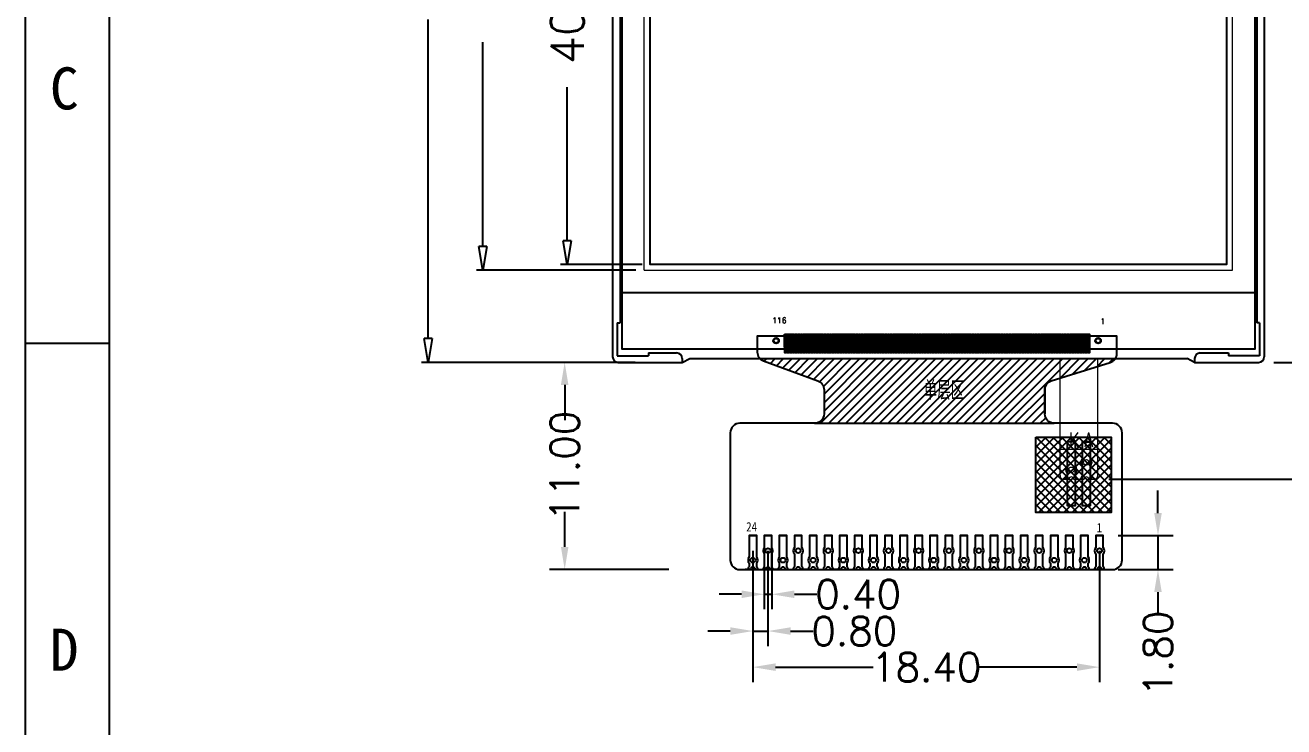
# Model space of a CAD drawing. Header units: millimetres. Extents: x 213 to 484, y 162 to 350.
# Drawn here: x 212.7 to 279.5, y 235.8 to 273.1 of the extents above; entities that cross this region are included whole.
import ezdxf

# ---------------------------------------------------------------- set-up
doc = ezdxf.new("R2010")
doc.units = ezdxf.units.MM
for name, color, linetype in [('2004AFPC', 7, 'Continuous'), ('DIM', 3, 'Continuous'), ('DRAWING', 7, 'Continuous'), ('FPC', 40, 'Continuous')]:
    doc.layers.add(name, color=color, linetype=linetype)
doc.layers.add('dim_temp', color=161, linetype='Continuous', lineweight=9)
doc.styles.add('RD', font='ROMAND.shx', dxfattribs={"width": 0.8})
doc.styles.get("Standard").update_dxf_attribs({"font": 'txt', "bigfont": 'gbcbig.shx'})
doc.styles.add('宋体', font='', dxfattribs={"width": 0.85, "height": 1})
doc.styles.get('宋体').set_extended_font_data('NSimSun')
doc.dimstyles.new('1206', dxfattribs={"dimtxt": 2.5, "dimasz": 1.8, "dimexe": 0.5, "dimexo": 0.625, "dimtad": 0, "dimzin": 9, "dimdsep": 46, "dimtxsty": 'Standard', "dimcen": 2.5, "dimazin": 0, "dimtfac": 1, "dimtmove": 0, "dimatfit": 3, "dimfxl": 1, "dimtolj": 1, "dimarcsym": 0})
doc.dimstyles.new('ISO-25$0', dxfattribs={"dimscale": 0.8, "dimtxt": 1.9, "dimasz": 1.5, "dimexe": 1, "dimexo": 1, "dimgap": 0.2, "dimtad": 0, "dimzin": 1, "dimdsep": 46, "dimtxsty": 'Standard', "dimcen": 2.5, "dimadec": 0, "dimazin": 0, "dimtp": 1.2, "dimtm": 1.2, "dimtfac": 1, "dimtmove": 0, "dimatfit": 3, "dimfxl": 1, "dimtolj": 1, "dimarcsym": 0})

# ---------------------------------------------------------------- blocks, each defined once
blk = doc.blocks.new('_ClosedBlank')
at = {"layer": 'DIM', "color": 0, "linetype": 'Continuous', "lineweight": -2}
for p, q in [((-1, 0.167), (0, 0)), ((-1, 0.167), (-1, -0.167)), ((0, 0), (-1, -0.167))]:
    blk.add_line(p, q, dxfattribs=at)
blk = doc.blocks.new('*D4')
at = {"layer": 'Defpoints', "color": 0, "ltscale": 3}
for p in [(244.306, 302.982), (234.112, 255.182), (244.229, 255.182)]:
    blk.add_point(p, dxfattribs=at)
at = {"layer": 'DIM', "lineweight": -2, "ltscale": 3}
for p, q in [((243.868, 302.982), (233.762, 302.982)), ((234.112, 301.722), (234.112, 284.77)), ((234.112, 256.442), (234.112, 273.395)), ((243.791, 255.182), (233.762, 255.182))]:
    blk.add_line(p, q, dxfattribs=at)
at = {"layer": 'DIM', "lineweight": -2, "ltscale": 3, "xscale": 1.26, "yscale": 1.26, "zscale": 1.26}
for p, rotation in [((234.112, 302.982), 90), ((234.112, 255.182), 270)]:
    blk.add_blockref('_ClosedBlank', p, dxfattribs=dict(at, rotation=rotation))
at = {"layer": 'DIM', "ltscale": 3, "insert": (234.112, 279.082), "char_height": 1.75, "attachment_point": 5, "rotation": 90}
blk.add_mtext('\\A1;47.8 BL', dxfattribs=at)
blk = doc.blocks.new('*D8')
at = {"layer": 'Defpoints', "color": 0, "ltscale": 3}
for p in [(245.906, 301.182), (241.496, 260.382), (245.906, 260.382)]:
    blk.add_point(p, dxfattribs=at)
at = {"layer": 'DIM', "lineweight": -2, "ltscale": 3}
for p, q in [((245.468, 301.182), (241.146, 301.182)), ((241.496, 299.922), (241.496, 288.466)), ((241.496, 261.642), (241.496, 269.799)), ((245.468, 260.382), (241.146, 260.382))]:
    blk.add_line(p, q, dxfattribs=at)
at = {"layer": 'DIM', "lineweight": -2, "ltscale": 3, "xscale": 1.26, "yscale": 1.26, "zscale": 1.26}
for p, rotation in [((241.496, 301.182), 90), ((241.496, 260.382), 270)]:
    blk.add_blockref('_ClosedBlank', p, dxfattribs=dict(at, rotation=rotation))
at = {"layer": 'DIM', "ltscale": 3, "insert": (241.496, 279.132), "char_height": 1.75, "attachment_point": 5, "rotation": 90}
blk.add_mtext('\\A1;40.8 LCD A.A', dxfattribs=at)
blk = doc.blocks.new('*D10')
at = {"layer": 'Defpoints', "color": 0, "ltscale": 3}
for p in [(245.586, 301.482), (237.023, 260.082), (245.586, 260.082)]:
    blk.add_point(p, dxfattribs=at)
at = {"layer": 'DIM', "lineweight": -2, "ltscale": 3}
for p, q in [((245.148, 301.482), (236.673, 301.482)), ((237.023, 300.222), (237.023, 289.387)), ((237.023, 261.342), (237.023, 272.178)), ((245.148, 260.082), (236.673, 260.082))]:
    blk.add_line(p, q, dxfattribs=at)
at = {"layer": 'DIM', "lineweight": -2, "ltscale": 3, "xscale": 1.26, "yscale": 1.26, "zscale": 1.26}
for p, rotation in [((237.023, 301.482), 90), ((237.023, 260.082), 270)]:
    blk.add_blockref('_ClosedBlank', p, dxfattribs=dict(at, rotation=rotation))
at = {"layer": 'DIM', "ltscale": 3, "insert": (237.023, 280.782), "char_height": 1.75, "attachment_point": 5, "rotation": 90}
blk.add_mtext('\\A1;41.4 BL V.A', dxfattribs=at)
blk = doc.blocks.new('FDDSFSDFDSF')
at = {"color": 1}
for points in [[(210.328, 749.358), (243.928, 749.358), (243.928, 702.758), (210.328, 702.758)], [(210.328, 749.358), (243.928, 749.358), (243.928, 705.758), (210.328, 705.758)], [(211.828, 748.058), (242.428, 748.058), (242.428, 707.258), (211.828, 707.258)], [(218.959, 703.558), (219.057, 703.558), (219.057, 702.858), (218.959, 702.858)], [(219.099, 703.558), (219.197, 703.558), (219.197, 702.858), (219.099, 702.858)], [(219.239, 703.558), (219.337, 703.558), (219.337, 702.858), (219.239, 702.858)], [(219.379, 703.558), (219.477, 703.558), (219.477, 702.858), (219.379, 702.858)], [(219.519, 703.558), (219.617, 703.558), (219.617, 702.858), (219.519, 702.858)], [(219.659, 703.558), (219.757, 703.558), (219.757, 702.858), (219.659, 702.858)], [(219.799, 703.558), (219.897, 703.558), (219.897, 702.858), (219.799, 702.858)], [(219.939, 703.558), (220.037, 703.558), (220.037, 702.858), (219.939, 702.858)], [(220.079, 703.558), (220.177, 703.558), (220.177, 702.858), (220.079, 702.858)], [(220.219, 703.558), (220.317, 703.558), (220.317, 702.858), (220.219, 702.858)], [(220.359, 703.558), (220.457, 703.558), (220.457, 702.858), (220.359, 702.858)], [(220.499, 703.558), (220.597, 703.558), (220.597, 702.858), (220.499, 702.858)], [(220.639, 703.558), (220.737, 703.558), (220.737, 702.858), (220.639, 702.858)], [(220.779, 703.558), (220.877, 703.558), (220.877, 702.858), (220.779, 702.858)], [(220.919, 703.558), (221.017, 703.558), (221.017, 702.858), (220.919, 702.858)], [(221.059, 703.558), (221.157, 703.558), (221.157, 702.858), (221.059, 702.858)], [(221.199, 703.558), (221.297, 703.558), (221.297, 702.858), (221.199, 702.858)], [(221.339, 703.558), (221.437, 703.558), (221.437, 702.858), (221.339, 702.858)], [(221.479, 703.558), (221.577, 703.558), (221.577, 702.858), (221.479, 702.858)], [(221.619, 703.558), (221.717, 703.558), (221.717, 702.858), (221.619, 702.858)], [(221.759, 703.558), (221.857, 703.558), (221.857, 702.858), (221.759, 702.858)], [(221.899, 703.558), (221.997, 703.558), (221.997, 702.858), (221.899, 702.858)], [(222.039, 703.558), (222.137, 703.558), (222.137, 702.858), (222.039, 702.858)], [(222.179, 703.558), (222.277, 703.558), (222.277, 702.858), (222.179, 702.858)], [(222.319, 703.558), (222.417, 703.558), (222.417, 702.858), (222.319, 702.858)], [(222.459, 703.558), (222.557, 703.558), (222.557, 702.858), (222.459, 702.858)], [(222.599, 703.558), (222.697, 703.558), (222.697, 702.858), (222.599, 702.858)], [(222.739, 703.558), (222.837, 703.558), (222.837, 702.858), (222.739, 702.858)], [(222.879, 703.558), (222.977, 703.558), (222.977, 702.858), (222.879, 702.858)], [(223.019, 703.558), (223.117, 703.558), (223.117, 702.858), (223.019, 702.858)], [(223.159, 703.558), (223.257, 703.558), (223.257, 702.858), (223.159, 702.858)], [(223.299, 703.558), (223.397, 703.558), (223.397, 702.858), (223.299, 702.858)], [(223.439, 703.558), (223.537, 703.558), (223.537, 702.858), (223.439, 702.858)], [(223.579, 703.558), (223.677, 703.558), (223.677, 702.858), (223.579, 702.858)], [(223.719, 703.558), (223.817, 703.558), (223.817, 702.858), (223.719, 702.858)], [(223.859, 703.558), (223.957, 703.558), (223.957, 702.858), (223.859, 702.858)], [(223.999, 703.558), (224.097, 703.558), (224.097, 702.858), (223.999, 702.858)], [(224.139, 703.558), (224.237, 703.558), (224.237, 702.858), (224.139, 702.858)], [(224.279, 703.558), (224.377, 703.558), (224.377, 702.858), (224.279, 702.858)], [(224.419, 703.558), (224.517, 703.558), (224.517, 702.858), (224.419, 702.858)], [(224.559, 703.558), (224.657, 703.558), (224.657, 702.858), (224.559, 702.858)], [(224.699, 703.558), (224.797, 703.558), (224.797, 702.858), (224.699, 702.858)], [(224.839, 703.558), (224.937, 703.558), (224.937, 702.858), (224.839, 702.858)], [(224.979, 703.558), (225.077, 703.558), (225.077, 702.858), (224.979, 702.858)], [(225.119, 703.558), (225.217, 703.558), (225.217, 702.858), (225.119, 702.858)], [(225.259, 703.558), (225.357, 703.558), (225.357, 702.858), (225.259, 702.858)], [(225.399, 703.558), (225.497, 703.558), (225.497, 702.858), (225.399, 702.858)], [(225.539, 703.558), (225.637, 703.558), (225.637, 702.858), (225.539, 702.858)], [(225.679, 703.558), (225.777, 703.558), (225.777, 702.858), (225.679, 702.858)], [(225.819, 703.558), (225.917, 703.558), (225.917, 702.858), (225.819, 702.858)], [(225.959, 703.558), (226.057, 703.558), (226.057, 702.858), (225.959, 702.858)], [(226.099, 703.558), (226.197, 703.558), (226.197, 702.858), (226.099, 702.858)], [(226.239, 703.558), (226.337, 703.558), (226.337, 702.858), (226.239, 702.858)], [(226.379, 703.558), (226.477, 703.558), (226.477, 702.858), (226.379, 702.858)], [(226.519, 703.558), (226.617, 703.558), (226.617, 702.858), (226.519, 702.858)], [(226.659, 703.558), (226.757, 703.558), (226.757, 702.858), (226.659, 702.858)], [(226.799, 703.558), (226.897, 703.558), (226.897, 702.858), (226.799, 702.858)], [(226.939, 703.558), (227.037, 703.558), (227.037, 702.858), (226.939, 702.858)], [(227.079, 703.558), (227.177, 703.558), (227.177, 702.858), (227.079, 702.858)], [(227.219, 703.558), (227.317, 703.558), (227.317, 702.858), (227.219, 702.858)], [(227.359, 703.558), (227.457, 703.558), (227.457, 702.858), (227.359, 702.858)], [(227.499, 703.558), (227.597, 703.558), (227.597, 702.858), (227.499, 702.858)], [(227.639, 703.558), (227.737, 703.558), (227.737, 702.858), (227.639, 702.858)], [(227.779, 703.558), (227.877, 703.558), (227.877, 702.858), (227.779, 702.858)], [(227.919, 703.558), (228.017, 703.558), (228.017, 702.858), (227.919, 702.858)], [(228.059, 703.558), (228.157, 703.558), (228.157, 702.858), (228.059, 702.858)], [(228.199, 703.558), (228.297, 703.558), (228.297, 702.858), (228.199, 702.858)], [(228.339, 703.558), (228.437, 703.558), (228.437, 702.858), (228.339, 702.858)], [(228.479, 703.558), (228.577, 703.558), (228.577, 702.858), (228.479, 702.858)], [(228.619, 703.558), (228.717, 703.558), (228.717, 702.858), (228.619, 702.858)], [(228.759, 703.558), (228.857, 703.558), (228.857, 702.858), (228.759, 702.858)], [(228.899, 703.558), (228.997, 703.558), (228.997, 702.858), (228.899, 702.858)], [(229.039, 703.558), (229.137, 703.558), (229.137, 702.858), (229.039, 702.858)], [(229.179, 703.558), (229.277, 703.558), (229.277, 702.858), (229.179, 702.858)], [(229.319, 703.558), (229.417, 703.558), (229.417, 702.858), (229.319, 702.858)], [(229.459, 703.558), (229.557, 703.558), (229.557, 702.858), (229.459, 702.858)], [(229.599, 703.558), (229.697, 703.558), (229.697, 702.858), (229.599, 702.858)], [(229.739, 703.558), (229.837, 703.558), (229.837, 702.858), (229.739, 702.858)], [(229.879, 703.558), (229.977, 703.558), (229.977, 702.858), (229.879, 702.858)], [(230.019, 703.558), (230.117, 703.558), (230.117, 702.858), (230.019, 702.858)], [(230.159, 703.558), (230.257, 703.558), (230.257, 702.858), (230.159, 702.858)], [(230.299, 703.558), (230.397, 703.558), (230.397, 702.858), (230.299, 702.858)], [(230.439, 703.558), (230.537, 703.558), (230.537, 702.858), (230.439, 702.858)], [(230.579, 703.558), (230.677, 703.558), (230.677, 702.858), (230.579, 702.858)], [(230.719, 703.558), (230.817, 703.558), (230.817, 702.858), (230.719, 702.858)], [(230.859, 703.558), (230.957, 703.558), (230.957, 702.858), (230.859, 702.858)], [(230.999, 703.558), (231.097, 703.558), (231.097, 702.858), (230.999, 702.858)], [(231.139, 703.558), (231.237, 703.558), (231.237, 702.858), (231.139, 702.858)], [(231.279, 703.558), (231.377, 703.558), (231.377, 702.858), (231.279, 702.858)], [(231.419, 703.558), (231.517, 703.558), (231.517, 702.858), (231.419, 702.858)], [(231.559, 703.558), (231.657, 703.558), (231.657, 702.858), (231.559, 702.858)], [(231.699, 703.558), (231.797, 703.558), (231.797, 702.858), (231.699, 702.858)], [(231.839, 703.558), (231.937, 703.558), (231.937, 702.858), (231.839, 702.858)], [(231.979, 703.558), (232.077, 703.558), (232.077, 702.858), (231.979, 702.858)], [(232.119, 703.558), (232.217, 703.558), (232.217, 702.858), (232.119, 702.858)], [(232.259, 703.558), (232.357, 703.558), (232.357, 702.858), (232.259, 702.858)], [(232.399, 703.558), (232.497, 703.558), (232.497, 702.858), (232.399, 702.858)], [(232.539, 703.558), (232.637, 703.558), (232.637, 702.858), (232.539, 702.858)], [(232.679, 703.558), (232.777, 703.558), (232.777, 702.858), (232.679, 702.858)], [(232.819, 703.558), (232.917, 703.558), (232.917, 702.858), (232.819, 702.858)], [(232.959, 703.558), (233.057, 703.558), (233.057, 702.858), (232.959, 702.858)], [(233.099, 703.558), (233.197, 703.558), (233.197, 702.858), (233.099, 702.858)], [(233.239, 703.558), (233.337, 703.558), (233.337, 702.858), (233.239, 702.858)], [(233.379, 703.558), (233.477, 703.558), (233.477, 702.858), (233.379, 702.858)], [(233.519, 703.558), (233.617, 703.558), (233.617, 702.858), (233.519, 702.858)], [(233.659, 703.558), (233.757, 703.558), (233.757, 702.858), (233.659, 702.858)], [(233.799, 703.558), (233.897, 703.558), (233.897, 702.858), (233.799, 702.858)], [(233.939, 703.558), (234.037, 703.558), (234.037, 702.858), (233.939, 702.858)], [(234.079, 703.558), (234.177, 703.558), (234.177, 702.858), (234.079, 702.858)], [(234.219, 703.558), (234.317, 703.558), (234.317, 702.858), (234.219, 702.858)], [(234.359, 703.558), (234.457, 703.558), (234.457, 702.858), (234.359, 702.858)], [(234.499, 703.558), (234.597, 703.558), (234.597, 702.858), (234.499, 702.858)], [(234.639, 703.558), (234.737, 703.558), (234.737, 702.858), (234.639, 702.858)], [(234.779, 703.558), (234.877, 703.558), (234.877, 702.858), (234.779, 702.858)], [(234.919, 703.558), (235.017, 703.558), (235.017, 702.858), (234.919, 702.858)], [(235.059, 703.558), (235.157, 703.558), (235.157, 702.858), (235.059, 702.858)]]:
    blk.add_lwpolyline(points, close=True, dxfattribs=at)
for centre, radius in [((218.508, 703.208), 0.15), ((218.508, 703.208), 0.125), ((235.608, 703.208), 0.15), ((235.608, 703.208), 0.125)]:
    blk.add_circle(centre, radius, dxfattribs=at)
at = {"color": 1, "attachment_point": 1}
for s, insert, char_height, width in [('{\\C1;CTC2.0 IPS \\P240*RGB*320}', (221.48, 731.951), 1.2, 11.51799), ('{\\C1;116}', (218.293, 704.436), 0.3, 0.74225), ('{\\C1;1}', (235.721, 704.391), 0.3, 0.74225)]:
    blk.add_mtext(s, dxfattribs=dict(at, insert=insert, char_height=char_height, width=width))
blk = doc.blocks.new('*D12')
at = {"color": 0, "lineweight": -2}
for p, q in [((245.106, 255.182), (240.563, 255.182)), ((241.363, 253.982), (241.363, 252.122)), ((241.363, 245.382), (241.363, 247.242)), ((246.897, 244.182), (240.563, 244.182))]:
    blk.add_line(p, q, dxfattribs=at)
at = {"color": 0}
for points in [[(241.163, 253.982), (241.563, 253.982), (241.363, 255.182)], [(241.163, 245.382), (241.563, 245.382), (241.363, 244.182)]]:
    blk.add_solid(points, dxfattribs=at)
at = {"layer": 'Defpoints', "color": 0}
for p in [(245.906, 255.182), (241.363, 244.182), (247.697, 244.182)]:
    blk.add_point(p, dxfattribs=at)
at = {"color": 0, "insert": (241.363, 249.682), "char_height": 1.52, "attachment_point": 5, "rotation": 90}
blk.add_mtext('\\A1;11.00', dxfattribs=at)
blk = doc.blocks.new('*D17')
at = {"color": 0, "lineweight": -2}
for p, q in [((251.956, 245.182), (251.956, 242.069)), ((252.356, 245.182), (252.356, 242.069)), ((250.756, 242.869), (249.556, 242.869)), ((251.956, 242.869), (252.356, 242.869)), ((253.556, 242.869), (254.756, 242.869))]:
    blk.add_line(p, q, dxfattribs=at)
at = {"color": 0}
for points in [[(250.756, 243.069), (250.756, 242.669), (251.956, 242.869)], [(253.556, 243.069), (253.556, 242.669), (252.356, 242.869)]]:
    blk.add_solid(points, dxfattribs=at)
at = {"layer": 'Defpoints', "color": 0}
for p in [(251.956, 245.982), (252.356, 245.982), (252.356, 242.869)]:
    blk.add_point(p, dxfattribs=at)
at = {"color": 0, "insert": (256.943, 242.869), "char_height": 1.52, "attachment_point": 5}
blk.add_mtext('\\A1;0.40', dxfattribs=at)
blk = doc.blocks.new('*D18')
at = {"color": 0, "lineweight": -2}
for p, q in [((251.356, 245.182), (251.356, 240.115)), ((252.156, 245.182), (252.156, 240.115)), ((250.156, 240.915), (248.956, 240.915)), ((251.356, 240.915), (252.156, 240.915)), ((253.356, 240.915), (254.556, 240.915))]:
    blk.add_line(p, q, dxfattribs=at)
at = {"color": 0}
for points in [[(250.156, 241.115), (250.156, 240.715), (251.356, 240.915)], [(253.356, 241.115), (253.356, 240.715), (252.156, 240.915)]]:
    blk.add_solid(points, dxfattribs=at)
at = {"layer": 'Defpoints', "color": 0}
for p in [(251.356, 245.982), (252.156, 245.982), (252.156, 240.915)]:
    blk.add_point(p, dxfattribs=at)
at = {"color": 0, "insert": (256.743, 240.915), "char_height": 1.52, "attachment_point": 5}
blk.add_mtext('\\A1;0.80', dxfattribs=at)
blk = doc.blocks.new('*D19')
at = {"color": 0, "lineweight": -2}
for p, q in [((251.356, 245.182), (251.356, 238.2)), ((269.756, 245.182), (269.756, 238.2)), ((252.556, 239), (257.736, 239)), ((268.556, 239), (263.376, 239))]:
    blk.add_line(p, q, dxfattribs=at)
at = {"color": 0}
for points in [[(252.556, 239.2), (252.556, 238.8), (251.356, 239)], [(268.556, 239.2), (268.556, 238.8), (269.756, 239)]]:
    blk.add_solid(points, dxfattribs=at)
at = {"layer": 'Defpoints', "color": 0}
for p in [(251.356, 245.982), (269.756, 245.982), (269.756, 239)]:
    blk.add_point(p, dxfattribs=at)
at = {"color": 0, "insert": (260.556, 239), "char_height": 1.52, "attachment_point": 5}
blk.add_mtext('\\A1;18.40', dxfattribs=at)
blk = doc.blocks.new('*D20')
at = {"color": 0, "lineweight": -2}
for p, q in [((272.863, 247.182), (272.863, 248.382)), ((270.756, 245.982), (273.663, 245.982)), ((272.863, 245.982), (272.863, 244.182)), ((270.756, 244.182), (273.663, 244.182)), ((272.863, 242.982), (272.863, 241.782))]:
    blk.add_line(p, q, dxfattribs=at)
at = {"color": 0}
for points in [[(272.663, 247.182), (273.063, 247.182), (272.863, 245.982)], [(272.663, 242.982), (273.063, 242.982), (272.863, 244.182)]]:
    blk.add_solid(points, dxfattribs=at)
at = {"layer": 'Defpoints', "color": 0}
for p in [(269.956, 245.982), (269.956, 244.182), (272.863, 244.182)]:
    blk.add_point(p, dxfattribs=at)
at = {"color": 0, "insert": (272.863, 239.722), "char_height": 1.52, "attachment_point": 5, "rotation": 90}
blk.add_mtext('\\A1;1.80', dxfattribs=at)
blk = doc.blocks.new('*D21')
at = {"color": 0, "lineweight": -2}
for p, q in [((281.492, 256.382), (281.492, 257.582)), ((279.006, 255.182), (282.292, 255.182)), ((281.492, 255.182), (281.492, 254.264)), ((281.492, 248.972), (281.492, 249.891)), ((270.261, 248.972), (282.292, 248.972)), ((281.492, 247.772), (281.492, 246.572))]:
    blk.add_line(p, q, dxfattribs=at)
at = {"color": 0}
for points in [[(281.292, 256.382), (281.692, 256.382), (281.492, 255.182)], [(281.292, 247.772), (281.692, 247.772), (281.492, 248.972)]]:
    blk.add_solid(points, dxfattribs=at)
at = {"layer": 'Defpoints', "color": 0}
for p in [(278.206, 255.182), (281.492, 255.182), (269.461, 248.972)]:
    blk.add_point(p, dxfattribs=at)
at = {"color": 0, "insert": (281.492, 252.077), "char_height": 1.52, "attachment_point": 5, "rotation": 90}
blk.add_mtext('\\A1;6.21', dxfattribs=at)

msp = doc.modelspace()

# ---------------------------------------------------------------- hatches: boundary and pattern name
h = msp.add_hatch()
h.set_pattern_fill('ANSI31', color=256, scale=0.1, style=0)
h.set_pattern_definition([(45, (-32.4791, 0), (-0.2245064, 0.2245064), [])])
h.paths.add_polyline_path([(267.357, 251.948, -0.414214), (266.857, 252.448), (266.857, 253.727, -0.337013), (267.223, 254.209), (267.661, 254.346), (267.661, 255.382), (251.733, 255.382, 0.112014), (251.918, 255.262), (254.804, 254.199, -0.314263), (255.131, 253.73), (255.131, 252.448, -0.414214), (254.631, 251.948)])
h.paths.add_polyline_path([(267.661, 255.382), (267.661, 254.346), (269.661, 254.974), (269.661, 255.382)])
h.paths.add_polyline_path([(270.352, 255.191, 0.160364), (270.6, 255.382), (269.661, 255.382), (269.661, 254.974)])
h.paths.add_polyline_path([(260.168, 254.445), (262.697, 254.445), (262.697, 252.89), (260.168, 252.89)], flags=24)
h = msp.add_hatch()
h.set_pattern_fill('ANSI37', color=2, scale=0.1, style=0)
h.set_pattern_definition([(45, (-16.44686, -0.27343), (-0.2245064, 0.2245064), []), (135, (-16.44686, -0.27343), (-0.2245064, -0.2245064), [])])
h.paths.add_polyline_path([(270.382, 247.216), (270.382, 251.216), (266.382, 251.216), (266.382, 247.216)])

# ---------------------------------------------------------------- linework, layer by layer
msp.add_line((254.631, 251.948), (267.357, 251.948))
at = {"color": 4}
msp.add_lwpolyline([(267.191, 254.199, 0.318351), (266.857, 253.727, -0.318351), (267.191, 254.199), (270.319, 255.181, 0.337288), (270.686, 255.663), (270.686, 256.582), (251.591, 256.582), (251.591, 255.731, 0.314263), (251.918, 255.262), (254.804, 254.199, -0.314263), (255.131, 253.73), (255.131, 252.448, -0.414214), (254.631, 251.948), (250.656, 251.948, 0.414214), (250.156, 251.448), (250.156, 244.682, 0.414214), (250.656, 244.182), (270.456, 244.182, 0.414214), (270.956, 244.682), (270.956, 251.448, 0.414214), (270.456, 251.948), (267.357, 251.948, -0.414214), (266.857, 252.448), (266.857, 253.73), (266.857, 252.448)], format="xyb", dxfattribs=at)
at = {"color": 5}
for points in [[(253.051, 256.582), (253.121, 256.582), (253.121, 255.682), (253.051, 255.682)], [(253.191, 256.582), (253.261, 256.582), (253.261, 255.682), (253.191, 255.682)], [(253.331, 256.582), (253.401, 256.582), (253.401, 255.682), (253.331, 255.682)], [(253.471, 256.582), (253.541, 256.582), (253.541, 255.682), (253.471, 255.682)], [(253.611, 256.582), (253.681, 256.582), (253.681, 255.682), (253.611, 255.682)], [(253.751, 256.582), (253.821, 256.582), (253.821, 255.682), (253.751, 255.682)], [(253.891, 256.582), (253.961, 256.582), (253.961, 255.682), (253.891, 255.682)], [(254.031, 256.582), (254.101, 256.582), (254.101, 255.682), (254.031, 255.682)], [(254.171, 256.582), (254.241, 256.582), (254.241, 255.682), (254.171, 255.682)], [(254.311, 256.582), (254.381, 256.582), (254.381, 255.682), (254.311, 255.682)], [(254.451, 256.582), (254.521, 256.582), (254.521, 255.682), (254.451, 255.682)], [(254.591, 256.582), (254.661, 256.582), (254.661, 255.682), (254.591, 255.682)], [(254.731, 256.582), (254.801, 256.582), (254.801, 255.682), (254.731, 255.682)], [(254.871, 256.582), (254.941, 256.582), (254.941, 255.682), (254.871, 255.682)], [(255.011, 256.582), (255.081, 256.582), (255.081, 255.682), (255.011, 255.682)], [(255.151, 256.582), (255.221, 256.582), (255.221, 255.682), (255.151, 255.682)], [(255.291, 256.582), (255.361, 256.582), (255.361, 255.682), (255.291, 255.682)], [(255.431, 256.582), (255.501, 256.582), (255.501, 255.682), (255.431, 255.682)], [(255.571, 256.582), (255.641, 256.582), (255.641, 255.682), (255.571, 255.682)], [(255.711, 256.582), (255.781, 256.582), (255.781, 255.682), (255.711, 255.682)], [(255.851, 256.582), (255.921, 256.582), (255.921, 255.682), (255.851, 255.682)], [(255.991, 256.582), (256.061, 256.582), (256.061, 255.682), (255.991, 255.682)], [(256.131, 256.582), (256.201, 256.582), (256.201, 255.682), (256.131, 255.682)], [(256.271, 256.582), (256.341, 256.582), (256.341, 255.682), (256.271, 255.682)], [(256.411, 256.582), (256.481, 256.582), (256.481, 255.682), (256.411, 255.682)], [(256.551, 256.582), (256.621, 256.582), (256.621, 255.682), (256.551, 255.682)], [(256.691, 256.582), (256.761, 256.582), (256.761, 255.682), (256.691, 255.682)], [(256.831, 256.582), (256.901, 256.582), (256.901, 255.682), (256.831, 255.682)], [(256.971, 256.582), (257.041, 256.582), (257.041, 255.682), (256.971, 255.682)], [(257.111, 256.582), (257.181, 256.582), (257.181, 255.682), (257.111, 255.682)], [(257.251, 256.582), (257.321, 256.582), (257.321, 255.682), (257.251, 255.682)], [(257.391, 256.582), (257.461, 256.582), (257.461, 255.682), (257.391, 255.682)], [(257.531, 256.582), (257.601, 256.582), (257.601, 255.682), (257.531, 255.682)], [(257.671, 256.582), (257.741, 256.582), (257.741, 255.682), (257.671, 255.682)], [(257.811, 256.582), (257.881, 256.582), (257.881, 255.682), (257.811, 255.682)], [(257.951, 256.582), (258.021, 256.582), (258.021, 255.682), (257.951, 255.682)], [(258.091, 256.582), (258.161, 256.582), (258.161, 255.682), (258.091, 255.682)], [(258.231, 256.582), (258.301, 256.582), (258.301, 255.682), (258.231, 255.682)], [(258.371, 256.582), (258.441, 256.582), (258.441, 255.682), (258.371, 255.682)], [(258.511, 256.582), (258.581, 256.582), (258.581, 255.682), (258.511, 255.682)], [(258.651, 256.582), (258.721, 256.582), (258.721, 255.682), (258.651, 255.682)], [(258.791, 256.582), (258.861, 256.582), (258.861, 255.682), (258.791, 255.682)], [(258.931, 256.582), (259.001, 256.582), (259.001, 255.682), (258.931, 255.682)], [(259.071, 256.582), (259.141, 256.582), (259.141, 255.682), (259.071, 255.682)], [(259.211, 256.582), (259.281, 256.582), (259.281, 255.682), (259.211, 255.682)], [(259.351, 256.582), (259.421, 256.582), (259.421, 255.682), (259.351, 255.682)], [(259.491, 256.582), (259.561, 256.582), (259.561, 255.682), (259.491, 255.682)], [(259.631, 256.582), (259.701, 256.582), (259.701, 255.682), (259.631, 255.682)], [(259.771, 256.582), (259.841, 256.582), (259.841, 255.682), (259.771, 255.682)], [(259.911, 256.582), (259.981, 256.582), (259.981, 255.682), (259.911, 255.682)], [(260.051, 256.582), (260.121, 256.582), (260.121, 255.682), (260.051, 255.682)], [(260.191, 256.582), (260.261, 256.582), (260.261, 255.682), (260.191, 255.682)], [(260.331, 256.582), (260.401, 256.582), (260.401, 255.682), (260.331, 255.682)], [(260.471, 256.582), (260.541, 256.582), (260.541, 255.682), (260.471, 255.682)], [(260.611, 256.582), (260.681, 256.582), (260.681, 255.682), (260.611, 255.682)], [(260.751, 256.582), (260.821, 256.582), (260.821, 255.682), (260.751, 255.682)], [(260.891, 256.582), (260.961, 256.582), (260.961, 255.682), (260.891, 255.682)], [(261.031, 256.582), (261.101, 256.582), (261.101, 255.682), (261.031, 255.682)], [(261.171, 256.582), (261.241, 256.582), (261.241, 255.682), (261.171, 255.682)], [(261.311, 256.582), (261.381, 256.582), (261.381, 255.682), (261.311, 255.682)], [(261.451, 256.582), (261.521, 256.582), (261.521, 255.682), (261.451, 255.682)], [(261.591, 256.582), (261.661, 256.582), (261.661, 255.682), (261.591, 255.682)], [(261.731, 256.582), (261.801, 256.582), (261.801, 255.682), (261.731, 255.682)], [(261.871, 256.582), (261.941, 256.582), (261.941, 255.682), (261.871, 255.682)], [(262.011, 256.582), (262.081, 256.582), (262.081, 255.682), (262.011, 255.682)], [(262.151, 256.582), (262.221, 256.582), (262.221, 255.682), (262.151, 255.682)], [(262.291, 256.582), (262.361, 256.582), (262.361, 255.682), (262.291, 255.682)], [(262.431, 256.582), (262.501, 256.582), (262.501, 255.682), (262.431, 255.682)], [(262.571, 256.582), (262.641, 256.582), (262.641, 255.682), (262.571, 255.682)], [(262.711, 256.582), (262.781, 256.582), (262.781, 255.682), (262.711, 255.682)], [(262.851, 256.582), (262.921, 256.582), (262.921, 255.682), (262.851, 255.682)], [(262.991, 256.582), (263.061, 256.582), (263.061, 255.682), (262.991, 255.682)], [(263.131, 256.582), (263.201, 256.582), (263.201, 255.682), (263.131, 255.682)], [(263.271, 256.582), (263.341, 256.582), (263.341, 255.682), (263.271, 255.682)], [(263.411, 256.582), (263.481, 256.582), (263.481, 255.682), (263.411, 255.682)], [(263.551, 256.582), (263.621, 256.582), (263.621, 255.682), (263.551, 255.682)], [(263.691, 256.582), (263.761, 256.582), (263.761, 255.682), (263.691, 255.682)], [(263.831, 256.582), (263.901, 256.582), (263.901, 255.682), (263.831, 255.682)], [(263.971, 256.582), (264.041, 256.582), (264.041, 255.682), (263.971, 255.682)], [(264.111, 256.582), (264.181, 256.582), (264.181, 255.682), (264.111, 255.682)], [(264.251, 256.582), (264.321, 256.582), (264.321, 255.682), (264.251, 255.682)], [(264.391, 256.582), (264.461, 256.582), (264.461, 255.682), (264.391, 255.682)], [(264.531, 256.582), (264.601, 256.582), (264.601, 255.682), (264.531, 255.682)], [(264.671, 256.582), (264.741, 256.582), (264.741, 255.682), (264.671, 255.682)], [(264.811, 256.582), (264.881, 256.582), (264.881, 255.682), (264.811, 255.682)], [(264.951, 256.582), (265.021, 256.582), (265.021, 255.682), (264.951, 255.682)], [(265.091, 256.582), (265.161, 256.582), (265.161, 255.682), (265.091, 255.682)], [(265.231, 256.582), (265.301, 256.582), (265.301, 255.682), (265.231, 255.682)], [(265.371, 256.582), (265.441, 256.582), (265.441, 255.682), (265.371, 255.682)], [(265.511, 256.582), (265.581, 256.582), (265.581, 255.682), (265.511, 255.682)], [(265.651, 256.582), (265.721, 256.582), (265.721, 255.682), (265.651, 255.682)], [(265.791, 256.582), (265.861, 256.582), (265.861, 255.682), (265.791, 255.682)], [(265.931, 256.582), (266.001, 256.582), (266.001, 255.682), (265.931, 255.682)], [(266.071, 256.582), (266.141, 256.582), (266.141, 255.682), (266.071, 255.682)], [(266.211, 256.582), (266.281, 256.582), (266.281, 255.682), (266.211, 255.682)], [(266.351, 256.582), (266.421, 256.582), (266.421, 255.682), (266.351, 255.682)], [(266.491, 256.582), (266.561, 256.582), (266.561, 255.682), (266.491, 255.682)], [(266.631, 256.582), (266.701, 256.582), (266.701, 255.682), (266.631, 255.682)], [(266.771, 256.582), (266.841, 256.582), (266.841, 255.682), (266.771, 255.682)], [(266.911, 256.582), (266.981, 256.582), (266.981, 255.682), (266.911, 255.682)], [(267.051, 256.582), (267.121, 256.582), (267.121, 255.682), (267.051, 255.682)], [(267.191, 256.582), (267.261, 256.582), (267.261, 255.682), (267.191, 255.682)], [(267.331, 256.582), (267.401, 256.582), (267.401, 255.682), (267.331, 255.682)], [(267.471, 256.582), (267.541, 256.582), (267.541, 255.682), (267.471, 255.682)], [(267.611, 256.582), (267.681, 256.582), (267.681, 255.682), (267.611, 255.682)], [(267.751, 256.582), (267.821, 256.582), (267.821, 255.682), (267.751, 255.682)], [(267.891, 256.582), (267.961, 256.582), (267.961, 255.682), (267.891, 255.682)], [(268.031, 256.582), (268.101, 256.582), (268.101, 255.682), (268.031, 255.682)], [(268.171, 256.582), (268.241, 256.582), (268.241, 255.682), (268.171, 255.682)], [(268.311, 256.582), (268.381, 256.582), (268.381, 255.682), (268.311, 255.682)], [(268.451, 256.582), (268.521, 256.582), (268.521, 255.682), (268.451, 255.682)], [(268.591, 256.582), (268.661, 256.582), (268.661, 255.682), (268.591, 255.682)], [(268.731, 256.582), (268.801, 256.582), (268.801, 255.682), (268.731, 255.682)], [(268.871, 256.582), (268.941, 256.582), (268.941, 255.682), (268.871, 255.682)], [(269.011, 256.582), (269.081, 256.582), (269.081, 255.682), (269.011, 255.682)], [(269.151, 256.582), (269.221, 256.582), (269.221, 255.682), (269.151, 255.682)], [(268.061, 250.972), (268.461, 250.972), (268.461, 247.572), (268.061, 247.572)], [(268.861, 250.972), (269.261, 250.972), (269.261, 247.572), (268.861, 247.572)]]:
    msp.add_lwpolyline(points, close=True, dxfattribs=at)
at = {"color": 2}
msp.add_lwpolyline([(266.382, 251.216), (270.382, 251.216), (270.382, 247.216), (266.382, 247.216)], close=True, dxfattribs=at)
at = {"color": 5}
for centre in [(252.586, 256.332), (269.686, 256.332)]:
    msp.add_circle(centre, 0.125, dxfattribs=at)
at = {"layer": '2004AFPC', "color": 30, "linetype": 'Continuous'}
for p, q in [((251.156, 245.982), (251.556, 245.982)), ((251.956, 245.982), (252.356, 245.982)), ((252.756, 245.982), (253.156, 245.982)), ((253.556, 245.982), (253.956, 245.982)), ((254.356, 245.982), (254.756, 245.982)), ((255.156, 245.982), (255.556, 245.982)), ((255.956, 245.982), (256.356, 245.982)), ((256.756, 245.982), (257.156, 245.982)), ((257.556, 245.982), (257.956, 245.982)), ((258.356, 245.982), (258.756, 245.982)), ((259.156, 245.982), (259.556, 245.982)), ((259.956, 245.982), (260.356, 245.982)), ((260.756, 245.982), (261.156, 245.982)), ((261.556, 245.982), (261.956, 245.982)), ((262.356, 245.982), (262.756, 245.982)), ((263.156, 245.982), (263.556, 245.982)), ((263.956, 245.982), (264.356, 245.982)), ((264.756, 245.982), (265.156, 245.982)), ((265.556, 245.982), (265.956, 245.982)), ((266.356, 245.982), (266.756, 245.982)), ((267.156, 245.982), (267.556, 245.982)), ((267.956, 245.982), (268.356, 245.982)), ((268.756, 245.982), (269.156, 245.982)), ((269.556, 245.982), (269.956, 245.982)), ((251.226, 244.182), (250.941, 244.182)), ((251.486, 244.182), (252.026, 244.182)), ((251.556, 244.182), (251.956, 244.182)), ((252.826, 244.182), (252.256, 244.182)), ((252.826, 244.182), (252.286, 244.182)), ((253.086, 244.182), (253.626, 244.182)), ((253.156, 244.182), (253.556, 244.182)), ((254.426, 244.182), (253.856, 244.182)), ((254.426, 244.182), (253.886, 244.182)), ((254.686, 244.182), (255.226, 244.182)), ((254.756, 244.182), (255.156, 244.182)), ((256.026, 244.182), (255.456, 244.182)), ((256.026, 244.182), (255.486, 244.182)), ((256.286, 244.182), (256.826, 244.182)), ((256.356, 244.182), (256.756, 244.182)), ((257.626, 244.182), (257.056, 244.182)), ((257.626, 244.182), (257.086, 244.182)), ((257.886, 244.182), (258.426, 244.182)), ((257.956, 244.182), (258.356, 244.182)), ((259.226, 244.182), (258.656, 244.182)), ((259.226, 244.182), (258.686, 244.182)), ((259.486, 244.182), (260.026, 244.182)), ((259.556, 244.182), (259.956, 244.182)), ((260.826, 244.182), (260.256, 244.182)), ((260.826, 244.182), (260.286, 244.182)), ((261.086, 244.182), (261.626, 244.182)), ((261.156, 244.182), (261.556, 244.182)), ((262.426, 244.182), (261.856, 244.182)), ((262.426, 244.182), (261.886, 244.182)), ((262.686, 244.182), (263.226, 244.182)), ((262.756, 244.182), (263.156, 244.182)), ((264.026, 244.182), (263.456, 244.182)), ((264.026, 244.182), (263.486, 244.182)), ((264.286, 244.182), (264.826, 244.182)), ((264.356, 244.182), (264.756, 244.182)), ((265.626, 244.182), (265.056, 244.182)), ((265.626, 244.182), (265.086, 244.182)), ((265.886, 244.182), (266.426, 244.182)), ((265.956, 244.182), (266.356, 244.182)), ((267.226, 244.182), (266.656, 244.182)), ((267.226, 244.182), (266.686, 244.182)), ((267.486, 244.182), (268.026, 244.182)), ((267.556, 244.182), (267.956, 244.182)), ((268.826, 244.182), (268.256, 244.182)), ((268.826, 244.182), (268.286, 244.182)), ((269.086, 244.182), (269.626, 244.182)), ((269.156, 244.182), (269.556, 244.182))]:
    msp.add_line(p, q, dxfattribs=at)
for points in [[(251.556, 244.849), (251.556, 245.982), (251.156, 245.982), (251.156, 244.849)], [(252.356, 245.349), (252.356, 245.982), (251.956, 245.982), (251.956, 245.349)], [(253.156, 244.849), (253.156, 245.982), (252.756, 245.982), (252.756, 244.849)], [(253.956, 245.349), (253.956, 245.982), (253.556, 245.982), (253.556, 245.349)], [(254.756, 244.849), (254.756, 245.982), (254.356, 245.982), (254.356, 244.849)], [(255.556, 245.349), (255.556, 245.982), (255.156, 245.982), (255.156, 245.349)], [(256.356, 244.849), (256.356, 245.982), (255.956, 245.982), (255.956, 244.849)], [(257.156, 245.349), (257.156, 245.982), (256.756, 245.982), (256.756, 245.349)], [(257.956, 244.849), (257.956, 245.982), (257.556, 245.982), (257.556, 244.849)], [(258.756, 245.349), (258.756, 245.982), (258.356, 245.982), (258.356, 245.349)], [(259.556, 244.849), (259.556, 245.982), (259.156, 245.982), (259.156, 244.849)], [(260.356, 245.349), (260.356, 245.982), (259.956, 245.982), (259.956, 245.349)], [(261.156, 244.849), (261.156, 245.982), (260.756, 245.982), (260.756, 244.849)], [(261.956, 245.349), (261.956, 245.982), (261.556, 245.982), (261.556, 245.349)], [(262.756, 244.849), (262.756, 245.982), (262.356, 245.982), (262.356, 244.849)], [(263.556, 245.349), (263.556, 245.982), (263.156, 245.982), (263.156, 245.349)], [(264.356, 244.849), (264.356, 245.982), (263.956, 245.982), (263.956, 244.849)], [(265.156, 245.349), (265.156, 245.982), (264.756, 245.982), (264.756, 245.349)], [(265.956, 244.849), (265.956, 245.982), (265.556, 245.982), (265.556, 244.849)], [(266.756, 245.349), (266.756, 245.982), (266.356, 245.982), (266.356, 245.349)], [(267.556, 244.849), (267.556, 245.982), (267.156, 245.982), (267.156, 244.849)], [(268.356, 245.349), (268.356, 245.982), (267.956, 245.982), (267.956, 245.349)], [(269.156, 244.849), (269.156, 245.982), (268.756, 245.982), (268.756, 244.849)], [(269.956, 245.349), (269.956, 245.982), (269.556, 245.982), (269.556, 245.349)], [(251.956, 245.016), (251.956, 244.349)], [(252.356, 244.349), (252.356, 245.016)], [(253.556, 245.016), (253.556, 244.349)], [(253.956, 244.349), (253.956, 245.016)], [(255.156, 245.016), (255.156, 244.349)], [(255.556, 244.349), (255.556, 245.016)], [(256.756, 245.016), (256.756, 244.349)], [(257.156, 244.349), (257.156, 245.016)], [(258.356, 245.016), (258.356, 244.349)], [(258.756, 244.349), (258.756, 245.016)], [(259.956, 245.016), (259.956, 244.349)], [(260.356, 244.349), (260.356, 245.016)], [(261.556, 245.016), (261.556, 244.349)], [(261.956, 244.349), (261.956, 245.016)], [(263.156, 245.016), (263.156, 244.349)], [(263.556, 244.349), (263.556, 245.016)], [(264.756, 245.016), (264.756, 244.349)], [(265.156, 244.349), (265.156, 245.016)], [(266.356, 245.016), (266.356, 244.349)], [(266.756, 244.349), (266.756, 245.016)], [(267.956, 245.016), (267.956, 244.349)], [(268.356, 244.349), (268.356, 245.016)], [(269.556, 245.016), (269.556, 244.349)], [(269.956, 244.349), (269.956, 245.016)], [(251.156, 244.516), (251.156, 244.349)], [(251.556, 244.349), (251.556, 244.516)], [(252.756, 244.516), (252.756, 244.349)], [(253.156, 244.349), (253.156, 244.516)], [(254.356, 244.516), (254.356, 244.349)], [(254.756, 244.349), (254.756, 244.516)], [(255.956, 244.516), (255.956, 244.349)], [(256.356, 244.349), (256.356, 244.516)], [(257.556, 244.516), (257.556, 244.349)], [(257.956, 244.349), (257.956, 244.516)], [(259.156, 244.516), (259.156, 244.349)], [(259.556, 244.349), (259.556, 244.516)], [(260.756, 244.516), (260.756, 244.349)], [(261.156, 244.349), (261.156, 244.516)], [(262.356, 244.516), (262.356, 244.349)], [(262.756, 244.349), (262.756, 244.516)], [(263.956, 244.516), (263.956, 244.349)], [(264.356, 244.349), (264.356, 244.516)], [(265.556, 244.516), (265.556, 244.349)], [(265.956, 244.349), (265.956, 244.516)], [(267.156, 244.516), (267.156, 244.349)], [(267.556, 244.349), (267.556, 244.516)], [(268.756, 244.516), (268.756, 244.349)], [(269.156, 244.349), (269.156, 244.516)]]:
    msp.add_lwpolyline(points, dxfattribs=at)
for centre in [(252.156, 245.182), (253.756, 245.182), (255.356, 245.182), (256.956, 245.182), (258.556, 245.182), (260.156, 245.182), (261.756, 245.182), (263.356, 245.182), (264.956, 245.182), (266.556, 245.182), (268.156, 245.182), (269.756, 245.182), (251.356, 244.682), (252.956, 244.682), (254.556, 244.682), (256.156, 244.682), (257.756, 244.682), (259.356, 244.682), (260.956, 244.682), (262.556, 244.682), (264.156, 244.682), (265.756, 244.682), (267.356, 244.682), (268.956, 244.682)]:
    msp.add_circle(centre, 0.13, dxfattribs=at)
for centre, radius, start, end in [((252.156, 245.182), 0.26, 140.28486, 219.71514), ((252.156, 245.182), 0.26, 320.28486, 39.71514), ((253.756, 245.182), 0.26, 140.28486, 219.71514), ((253.756, 245.182), 0.26, 320.28486, 39.71514), ((255.356, 245.182), 0.26, 140.28486, 219.71514), ((255.356, 245.182), 0.26, 320.28486, 39.71514), ((256.956, 245.182), 0.26, 140.28486, 219.71514), ((256.956, 245.182), 0.26, 320.28486, 39.71514), ((258.556, 245.182), 0.26, 140.28486, 219.71514), ((258.556, 245.182), 0.26, 320.28486, 39.71514), ((260.156, 245.182), 0.26, 140.28486, 219.71514), ((260.156, 245.182), 0.26, 320.28486, 39.71514), ((261.756, 245.182), 0.26, 140.28486, 219.71514), ((261.756, 245.182), 0.26, 320.28486, 39.71514), ((263.356, 245.182), 0.26, 140.28486, 219.71514), ((263.356, 245.182), 0.26, 320.28486, 39.71514), ((264.956, 245.182), 0.26, 140.28486, 219.71514), ((264.956, 245.182), 0.26, 320.28486, 39.71514), ((266.556, 245.182), 0.26, 140.28486, 219.71514), ((266.556, 245.182), 0.26, 320.28486, 39.71514), ((268.156, 245.182), 0.26, 140.28486, 219.71514), ((268.156, 245.182), 0.26, 320.28486, 39.71514), ((269.756, 245.182), 0.26, 140.28486, 219.71514), ((269.756, 245.182), 0.26, 320.28486, 39.71514), ((251.356, 244.682), 0.26, 140.28486, 219.71514), ((251.356, 244.682), 0.26, 320.28486, 39.71514), ((252.956, 244.682), 0.26, 140.28486, 219.71514), ((252.956, 244.682), 0.26, 320.28486, 39.71514), ((254.556, 244.682), 0.26, 140.28486, 219.71514), ((254.556, 244.682), 0.26, 320.28486, 39.71514), ((256.156, 244.682), 0.26, 140.28486, 219.71514), ((256.156, 244.682), 0.26, 320.28486, 39.71514), ((257.756, 244.682), 0.26, 140.28486, 219.71514), ((257.756, 244.682), 0.26, 320.28486, 39.71514), ((259.356, 244.682), 0.26, 140.28486, 219.71514), ((259.356, 244.682), 0.26, 320.28486, 39.71514), ((260.956, 244.682), 0.26, 140.28486, 219.71514), ((260.956, 244.682), 0.26, 320.28486, 39.71514), ((262.556, 244.682), 0.26, 140.28486, 219.71514), ((262.556, 244.682), 0.26, 320.28486, 39.71514), ((264.156, 244.682), 0.26, 140.28486, 219.71514), ((264.156, 244.682), 0.26, 320.28486, 39.71514), ((265.756, 244.682), 0.26, 140.28486, 219.71514), ((265.756, 244.682), 0.26, 320.28486, 39.71514), ((267.356, 244.682), 0.26, 140.28486, 219.71514), ((267.356, 244.682), 0.26, 320.28486, 39.71514), ((268.956, 244.682), 0.26, 140.28486, 219.71514), ((268.956, 244.682), 0.26, 320.28486, 39.71514), ((251.356, 244.182), 0.26, 140.28486, 180), ((251.356, 244.182), 0.13, 360, 180), ((251.356, 244.182), 0.26, 360, 39.71514), ((252.156, 244.182), 0.26, 140.28486, 180), ((252.156, 244.182), 0.13, 360, 180), ((252.156, 244.182), 0.26, 360, 39.71514), ((252.956, 244.182), 0.26, 140.28486, 180), ((252.956, 244.182), 0.13, 360, 180), ((252.956, 244.182), 0.26, 360, 39.71514), ((253.756, 244.182), 0.26, 140.28486, 180), ((253.756, 244.182), 0.13, 360, 180), ((253.756, 244.182), 0.26, 360, 39.71514), ((254.556, 244.182), 0.26, 140.28486, 180), ((254.556, 244.182), 0.13, 360, 180), ((254.556, 244.182), 0.26, 360, 39.71514), ((255.356, 244.182), 0.26, 140.28486, 180), ((255.356, 244.182), 0.13, 360, 180), ((255.356, 244.182), 0.26, 360, 39.71514), ((256.156, 244.182), 0.26, 140.28486, 180), ((256.156, 244.182), 0.13, 360, 180), ((256.156, 244.182), 0.26, 360, 39.71514), ((256.956, 244.182), 0.26, 140.28486, 180), ((256.956, 244.182), 0.13, 360, 180), ((256.956, 244.182), 0.26, 360, 39.71514), ((257.756, 244.182), 0.26, 140.28486, 180), ((257.756, 244.182), 0.13, 360, 180), ((257.756, 244.182), 0.26, 360, 39.71514), ((258.556, 244.182), 0.26, 140.28486, 180), ((258.556, 244.182), 0.13, 360, 180), ((258.556, 244.182), 0.26, 360, 39.71514), ((259.356, 244.182), 0.26, 140.28486, 180), ((259.356, 244.182), 0.13, 360, 180), ((259.356, 244.182), 0.26, 360, 39.71514), ((260.156, 244.182), 0.26, 140.28486, 180), ((260.156, 244.182), 0.13, 360, 180), ((260.156, 244.182), 0.26, 360, 39.71514), ((260.956, 244.182), 0.26, 140.28486, 180), ((260.956, 244.182), 0.13, 360, 180), ((260.956, 244.182), 0.26, 360, 39.71514), ((261.756, 244.182), 0.26, 140.28486, 180), ((261.756, 244.182), 0.13, 360, 180), ((261.756, 244.182), 0.26, 360, 39.71514), ((262.556, 244.182), 0.26, 140.28486, 180), ((262.556, 244.182), 0.13, 360, 180), ((262.556, 244.182), 0.26, 360, 39.71514), ((263.356, 244.182), 0.26, 140.28486, 180), ((263.356, 244.182), 0.13, 360, 180), ((263.356, 244.182), 0.26, 360, 39.71514), ((264.156, 244.182), 0.26, 140.28486, 180), ((264.156, 244.182), 0.13, 360, 180), ((264.156, 244.182), 0.26, 360, 39.71514), ((264.956, 244.182), 0.26, 140.28486, 180), ((264.956, 244.182), 0.13, 360, 180), ((264.956, 244.182), 0.26, 360, 39.71514), ((265.756, 244.182), 0.26, 140.28486, 180), ((265.756, 244.182), 0.13, 360, 180), ((265.756, 244.182), 0.26, 360, 39.71514), ((266.556, 244.182), 0.26, 140.28486, 180), ((266.556, 244.182), 0.13, 360, 180), ((266.556, 244.182), 0.26, 360, 39.71514), ((267.356, 244.182), 0.26, 140.28486, 180), ((267.356, 244.182), 0.13, 360, 180), ((267.356, 244.182), 0.26, 360, 39.71514), ((268.156, 244.182), 0.26, 140.28486, 180), ((268.156, 244.182), 0.13, 360, 180), ((268.156, 244.182), 0.26, 360, 39.71514), ((268.956, 244.182), 0.26, 140.28486, 180), ((268.956, 244.182), 0.13, 360, 180), ((268.956, 244.182), 0.26, 360, 39.71514), ((269.756, 244.182), 0.26, 140.28486, 180), ((269.756, 244.182), 0.13, 360, 180), ((269.756, 244.182), 0.26, 360, 39.71514)]:
    msp.add_arc(centre, radius, start, end, dxfattribs=at)
at = {"layer": 'DIM', "color": 7}
for p, q in [((243.906, 302.682), (243.906, 255.482)), ((278.506, 302.682), (278.506, 255.482)), ((244.306, 301.232), (244.306, 257.282)), ((278.106, 301.232), (278.106, 257.282)), ((244.156, 257.282), (244.156, 255.532)), ((244.156, 257.282), (244.306, 257.282)), ((278.256, 257.282), (278.106, 257.282)), ((278.256, 257.282), (278.256, 255.532)), ((244.156, 255.532), (245.806, 255.532)), ((245.806, 255.682), (245.806, 255.532)), ((245.806, 255.682), (247.306, 255.682)), ((248.006, 255.382), (274.406, 255.382)), ((251.733, 255.382), (270.6, 255.382)), ((275.08, 255.682), (276.606, 255.682)), ((276.606, 255.682), (276.606, 255.532)), ((278.256, 255.532), (276.606, 255.532)), ((244.206, 255.182), (247.606, 255.182)), ((274.806, 255.182), (278.206, 255.182))]:
    msp.add_line(p, q, dxfattribs=at)
at = {"layer": 'DIM', "color": 0}
for p, q in [((247.606, 255.382), (247.606, 255.182)), ((247.606, 255.182), (248.006, 255.382)), ((274.806, 255.182), (274.406, 255.382)), ((274.806, 255.382), (274.806, 255.182))]:
    msp.add_line(p, q, dxfattribs=at)
at = {"layer": 'DIM', "color": 7}
for centre, start, end in [((244.206, 255.482), 180, 270), ((278.206, 255.482), 270, 0)]:
    msp.add_arc(centre, 0.3, start, end, dxfattribs=at)
at = {"layer": 'DIM', "color": 0}
for centre, start, end in [((247.306, 255.382), 360, 90), ((275.106, 255.382), 90, 180)]:
    msp.add_arc(centre, 0.3, start, end, dxfattribs=at)
at = {"layer": 'dim_temp', "lineweight": 5}
for p, q in [((245.586, 260.082), (245.586, 301.482)), ((276.826, 260.082), (276.826, 301.482)), ((245.586, 260.082), (276.826, 260.082))]:
    msp.add_line(p, q, dxfattribs=at)
at = {"layer": 'DRAWING', "color": 7, "linetype": 'Continuous'}
for p, q in [((212.719, 350.098), (212.719, 162.322)), ((217.193, 166.789), (217.193, 345.621)), ((212.719, 256.21), (217.193, 256.21))]:
    msp.add_line(p, q, dxfattribs=at)
at = {"layer": 'FPC', "lineweight": 5}
for p, q in [((267.661, 249.172), (267.661, 255.382)), ((269.661, 249.172), (269.661, 255.382)), ((267.661, 250.572), (269.661, 250.572)), ((268.061, 250.572), (268.061, 249.696)), ((268.461, 250.572), (268.461, 249.696)), ((268.861, 250.572), (268.861, 250.096)), ((269.261, 250.572), (269.261, 250.096)), ((268.861, 249.649), (268.861, 249.196)), ((269.261, 249.649), (269.261, 249.196)), ((267.861, 248.972), (268.136, 248.972)), ((268.061, 249.249), (268.061, 249.196)), ((268.386, 248.972), (268.936, 248.972)), ((268.461, 249.249), (268.461, 249.196)), ((269.186, 248.972), (269.461, 248.972))]:
    msp.add_line(p, q, dxfattribs=at)
for centre in [(269.061, 249.872), (268.261, 249.472)]:
    msp.add_circle(centre, 0.15, dxfattribs=at)
for centre, radius, start, end in [((269.061, 249.872), 0.3, 131.81031, 228.18969), ((269.061, 249.872), 0.3, 311.81031, 48.18969), ((268.261, 249.472), 0.3, 131.81031, 228.18969), ((268.261, 249.472), 0.3, 311.81031, 48.18969), ((267.861, 249.172), 0.2, 180, 270), ((268.261, 248.972), 0.3, 131.81031, 180), ((268.261, 248.972), 0.125, 360, 180), ((268.261, 248.972), 0.3, 360, 48.18969), ((269.061, 248.972), 0.3, 131.81031, 180), ((269.061, 248.972), 0.125, 0, 180), ((269.061, 248.972), 0.3, 360, 48.18969), ((269.461, 249.172), 0.2, 270, 0)]:
    msp.add_arc(centre, radius, start, end, dxfattribs=at)

# ---------------------------------------------------------------- block references
msp.add_blockref('FDDSFSDFDSF', (34.078, -446.876))

# ---------------------------------------------------------------- texts
at = {"insert": (260.418, 254.195), "char_height": 1, "width": 2.4721, "attachment_point": 1}
msp.add_mtext('单层区', dxfattribs=at)
at = {"char_height": 0.5, "attachment_point": 3, "style": '宋体'}
for s, insert, width in [('24', (251.576, 246.702), 1.14222), ('1', (269.895, 246.653), 0.07738)]:
    msp.add_mtext(s, dxfattribs=dict(at, insert=insert, width=width))
at = {"layer": 'DIM', "lineweight": 5, "char_height": 0.766, "width": 0.40041, "attachment_point": 1, "style": 'RD'}
for s, insert in [('K', (268.135, 251.46)), ('A', (268.944, 251.46))]:
    msp.add_mtext(s, dxfattribs=dict(at, insert=insert))
at = {"layer": 'DRAWING', "color": 7, "linetype": 'Continuous', "style": '宋体'}
for s, p in [('C', (214.032, 268.613)), ('D', (214.032, 238.807))]:
    msp.add_text(s, height=2.235, dxfattribs=at).set_placement(p)

# ---------------------------------------------------------------- dimensions: what is measured, and where the dimension line sits
for base, p1, p2, picture, middle in [((281.492, 255.182), (269.461, 248.972), (278.206, 255.182), '*D21', (281.492, 252.077)), ((241.363, 244.182), (245.906, 255.182), (247.697, 244.182), '*D12', (241.363, 249.682)), ((272.863, 244.182), (269.956, 245.982), (269.956, 244.182), '*D20', (272.863, 239.722))]:
    dim = msp.add_linear_dim(base=base, p1=p1, p2=p2, angle=90, dimstyle='ISO-25$0')
    dim.commit()
    dim.dimension.update_dxf_attribs({"geometry": picture, "text_midpoint": middle})
for base, p1, p2, picture, middle in [((252.156, 240.915), (251.356, 245.982), (252.156, 245.982), '*D18', (256.743, 240.915)), ((252.356, 242.869), (251.956, 245.982), (252.356, 245.982), '*D17', (256.943, 242.869)), ((269.756, 239), (251.356, 245.982), (269.756, 245.982), '*D19', (260.556, 239))]:
    dim = msp.add_linear_dim(base=base, p1=p1, p2=p2, dimstyle='ISO-25$0')
    dim.commit()
    dim.dimension.update_dxf_attribs({"geometry": picture, "text_midpoint": middle})
at = {"layer": 'DIM', "color": 0, "ltscale": 3}
for base, p1, p2, text, picture, middle in [((234.112, 255.182), (244.306, 302.982), (244.229, 255.182), '<> BL', '*D4', (234.112, 279.082)), ((237.023, 260.082), (245.586, 301.482), (245.586, 260.082), '<> BL V.A', '*D10', (237.023, 280.782)), ((241.496, 260.382), (245.906, 301.182), (245.906, 260.382), '<> LCD A.A', '*D8', (241.496, 279.132))]:
    dim = msp.add_linear_dim(base=base, p1=p1, p2=p2, angle=90, text=text, dimstyle='1206', override={"dimscale": 0.7, "dimblk": 'ClosedBlank', "dimclrd": 256, "dimclre": 256, "dimclrt": 256}, dxfattribs=at)
    dim.commit()
    dim.dimension.update_dxf_attribs({"geometry": picture, "text_midpoint": middle, "dimtype": 128})

doc.saveas('drawing.dxf')
